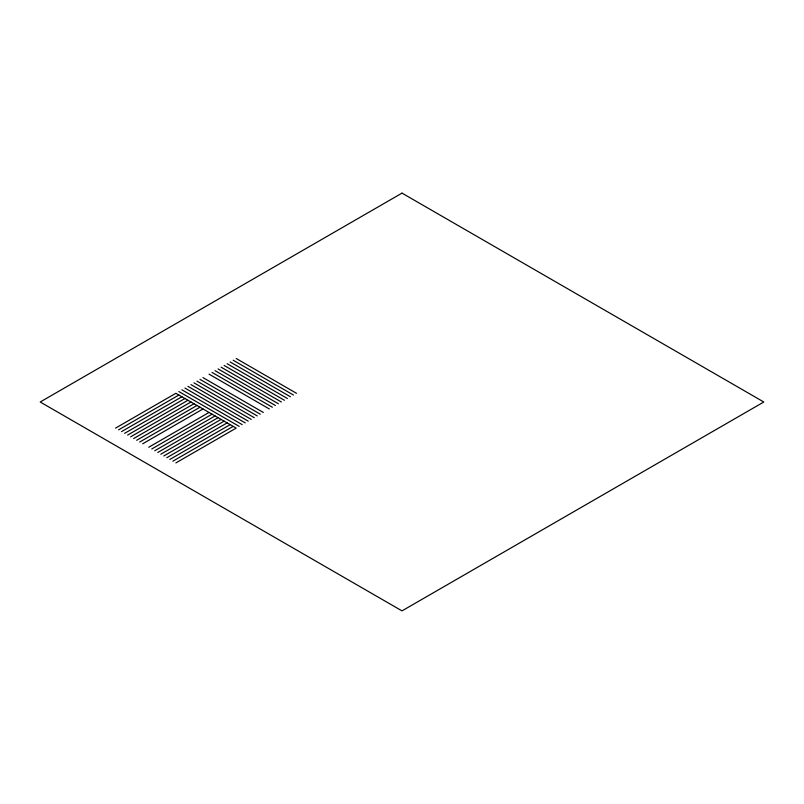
<?xml version="1.0" encoding="UTF-8"?>
<svg xmlns="http://www.w3.org/2000/svg" width="804" height="804" viewBox="0 0 804 804"><rect width="100%" height="100%" fill="white"/><g stroke="black" fill="none" stroke-linecap="round" stroke-linejoin="round"><path stroke-width="1.21" d="M115.575 428.11L175.875 393.297L236.175 428.11L175.875 462.923M118.59 429.849L178.89 395.035M121.605 431.587L181.905 396.774M124.62 433.336L184.92 398.523M127.635 435.075L187.935 400.261M130.65 436.813L190.95 402M133.665 438.552L193.965 403.739M136.68 440.29L196.98 405.477M139.695 442.039L199.995 407.226M142.71 443.778L203.01 408.965M148.74 447.255L209.04 412.442M151.755 448.994L212.055 414.181M154.77 450.742L215.07 415.929M157.785 452.481L218.085 417.668M160.8 454.22L221.1 419.407M163.815 455.958L224.115 421.145M166.83 457.707L227.13 422.884M169.845 459.446L230.145 424.633M172.86 461.184L233.16 426.371M236.175 358.483L296.475 393.297M233.16 360.222L293.46 395.035M230.145 361.961L290.445 396.774M227.13 363.709L287.43 398.523M224.115 365.448L284.415 400.261M221.1 367.187L281.4 402M218.085 368.925L278.385 403.739M215.07 370.664L275.37 405.477M212.055 372.413L272.355 407.226M209.04 374.151L269.34 408.965M203.01 377.629L263.31 412.442M199.995 379.367L260.295 414.181M196.98 381.116L257.28 415.929M193.965 382.855L254.265 417.668M190.95 384.593L251.25 419.407M187.935 386.332L248.235 421.145M184.92 388.071L245.22 422.884M181.905 389.819L242.205 424.633M178.89 391.558L239.19 426.371M402 193.121L40.2 402L402 610.879L763.8 402L402 193.121"/></g></svg>
